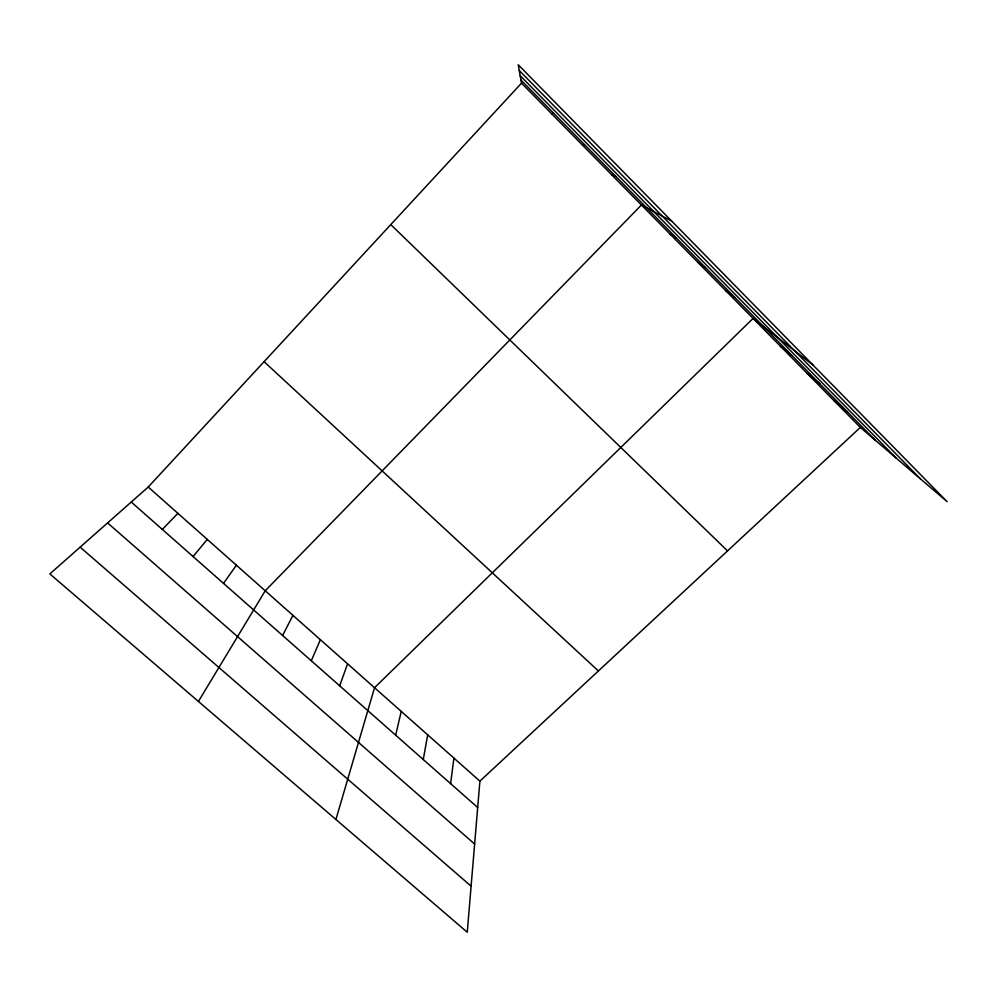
<?xml version="1.0" encoding="UTF-8"?>
<svg xmlns="http://www.w3.org/2000/svg" width="997" height="997" viewBox="0 0 997 997"><rect width="100%" height="100%" fill="white"/><g stroke="black" fill="none" stroke-linecap="round" stroke-linejoin="round"><path stroke-width="1.5" d="M860.336 427.426L479.893 781.137L467.257 932.245L49.85 573.911L148.229 487.035L521.506 83.162L518.241 64.755L947.15 501.703L860.336 427.426L521.506 83.162M450.607 783.63L453.909 758.094M423.276 759.527L427.688 734.851M395.672 735.2L401.23 711.384M335.914 819.484L374.536 687.706L753.071 318.442L812.941 364.977M339.69 685.824L347.579 663.815M311.288 660.774L320.386 639.688M282.612 635.488L292.931 615.348M551.964 114.107L552.886 112.511M198.415 701.452L265.227 590.772L641.42 205.008L671.704 221.097M223.515 583.382L236.401 565.212M193.069 556.538L207.289 539.402M162.324 529.419L177.902 513.343M582.098 144.727L584.466 144.602M611.921 175.023L615.685 176.344M669.76 233.797L676.215 237.872M697.813 262.298L705.552 267.695M725.579 290.513L734.577 297.193M780.29 346.096L791.718 355.281M807.234 373.476L819.846 383.87M833.916 400.582L847.674 412.16M80.134 547.166L471.107 886.171M107.601 522.914L474.634 844.048M131.255 502.027L477.688 807.508M148.229 487.035L479.893 781.137M264.093 361.674L598.399 670.956M390.774 224.599L727.536 550.892M520.172 75.672L896.029 457.959M520.957 80.047L875.216 440.163M519.263 70.525L920.293 478.722"/></g></svg>
